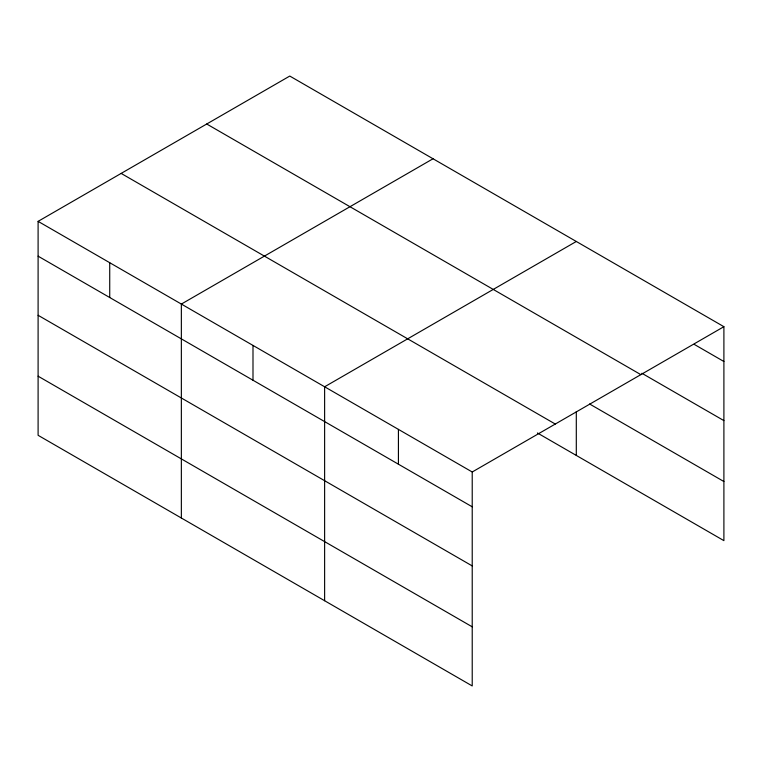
<?xml version="1.0" encoding="UTF-8"?>
<svg xmlns="http://www.w3.org/2000/svg" width="762" height="762" viewBox="0 0 762 762"><rect width="100%" height="100%" fill="white"/><g stroke="black" fill="none" stroke-linecap="round" stroke-linejoin="round"><path stroke-width="1.14" d="M38.1 221.361L472.221 471.992L472.221 685.943L38.1 435.312L38.1 221.361L289.779 76.057L723.9 326.688L723.9 540.639L537.41 432.978M433.035 158.763L181.356 304.067L181.356 518.017M576.301 241.478L324.622 386.782L324.622 600.732M472.221 471.992L723.9 326.688M694.172 344.338L723.9 361.502M641.899 373.275L723.9 420.614M206.721 124.006L640.842 374.637M589.626 404.003L723.9 481.527M121.158 173.412L555.279 424.043M38.1 256.165L472.221 506.806M38.1 315.287L472.221 565.918M38.1 376.19L472.221 626.831M576.301 411.68L576.301 455.428M398.421 429.387L398.421 464.201M252.994 345.424L252.994 380.238M109.728 262.719L109.728 297.523"/></g></svg>
